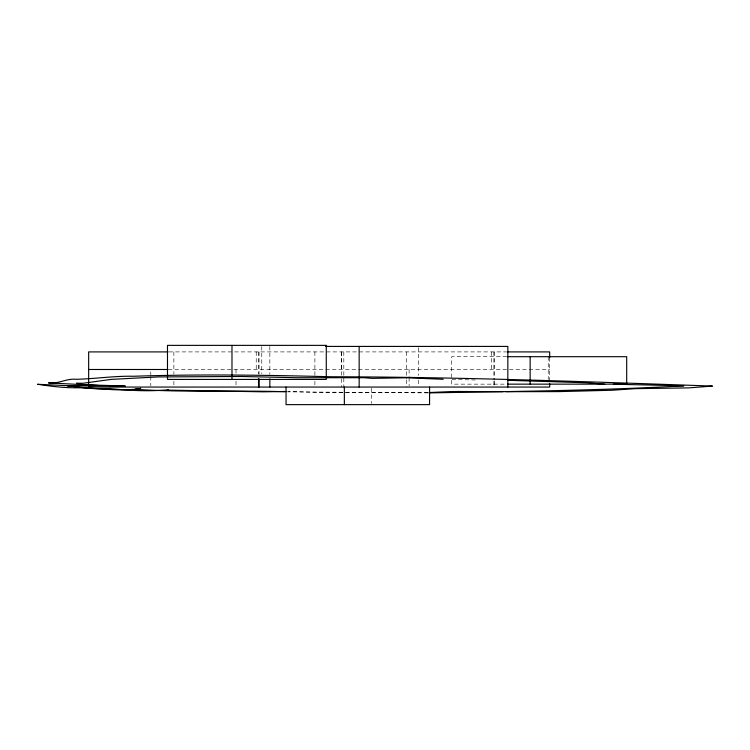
<?xml version="1.0" encoding="UTF-8"?>
<svg xmlns="http://www.w3.org/2000/svg" width="750" height="750" viewBox="0 0 750 750"><rect width="100%" height="100%" fill="white"/><g stroke="black" fill="none" stroke-linecap="round" stroke-linejoin="round"><path stroke-width="0.56" stroke-dasharray="3.75 2.81" d="M428.025 392.55L327.225 392.625L288.281 391.491M168.975 351.909L506.663 351.909M506.728 356.691L451.688 356.691L451.688 384.15L506.728 384.15M168.3 369.488L549.694 369.488M428.062 392.887L287.278 391.856M475.359 379.978L449.625 379.425M549.694 357.769L549.694 380.025M548.241 356.691L548.241 379.575M494.334 351.909L494.334 380.025M494.334 381.197L494.334 387.056M493.875 351.909L493.875 380.025M493.875 381.197L493.875 387.056M491.391 351.909L491.391 369.488M418.528 347.578L418.528 375.45M418.528 380.091L418.528 384.731M409.116 369.488L409.116 376.509M409.116 377.681L409.116 385.884M406.631 351.909L406.631 378.853M406.631 380.025L406.631 387.056M371.269 388.228L371.269 403.463M343.819 351.909L343.819 387.056M341.447 351.909L341.447 369.488M341.334 351.909L341.334 377.681M341.334 378.853L341.334 387.056M314.887 351.909L314.887 375.338M314.887 381.197L314.887 387.056M269.841 346.416L269.841 374.288M261.769 346.5L261.769 373.744M259.059 351.909L259.059 374.166M258.6 351.909L258.6 374.166M256.228 351.909L256.228 369.488M236.016 369.488L236.016 374.166M236.016 381.197L236.016 385.884M173.878 351.909L173.878 374.166M173.878 381.197L173.878 385.884M150.787 371.822L150.787 375.338M150.787 376.509L150.787 385.884"/><path stroke-width="1.12" d="M168.131 389.925L167.484 390.122L263.091 391.819L285.994 391.491M505.988 391.706L558.825 391.613L611.756 390.262L635.466 388.65L688.8 387.891L712.5 386.072C585.572 381.637 458.438 377.006 331.284 376.753C265.369 375.075 199.406 374.034 133.509 376.256C114.319 375.863 95.353 378.816 76.219 379.284C66.534 378.234 58.209 384.262 48.487 382.875L97.912 385.425L71.55 385.866L37.5 384.281C50.484 386.203 63.797 387.947 77.156 387.778C98.419 387.675 119.578 392.175 140.756 388.359L135.262 389.306C185.081 392.625 235.134 390.169 285.047 391.725M502.903 391.669L457.641 391.491M452.213 391.537L429.169 392.541M325.519 346.416L507.844 346.416L507.844 387.056M168.038 351.909L88.659 351.909L88.659 387.056L549.694 387.056L549.694 383.541M507.638 351.909L549.694 351.909L549.694 357.769M507.525 356.691L626.7 356.691L626.7 384.15L507.525 384.15M88.659 369.488L167.812 369.488M613.406 384.216L683.841 385.819C599.231 390.591 514.05 391.406 429.178 392.897M507.712 380.297L587.522 382.809L604.772 384.216M443.203 379.284L406.753 377.794L372.45 378.366L363.872 377.719L297.544 377.728L241.528 376.491L158.194 376.931L111.225 379.387L82.603 383.316L76.481 383.147L83.794 384.788L123.834 385.922M122.981 385.884L67.322 385.744C81.169 387.431 95.362 389.7 109.566 388.5C128.897 390.544 148.369 391.631 167.803 389.794A27.366 0.6 -3.2 0 1 168.103 389.925M124.472 386.156L125.372 386.1L123.787 386.119M530.147 356.691L530.147 384.15M429.572 387.056L429.572 404.634L286.05 404.634L286.05 387.056M359.156 346.416L359.156 387.056M344.353 387.056L344.353 404.634M269.841 378.928L269.841 387.056M259.059 378.853L259.059 387.056M258.6 378.853L258.6 387.056M231.984 345.366L231.984 379.416M452.353 391.547A27.694 0.769 0.7 0 1 457.762 391.5M326.269 345.366L167.484 345.366L167.484 379.416L326.269 379.416L326.269 345.366"/></g></svg>
